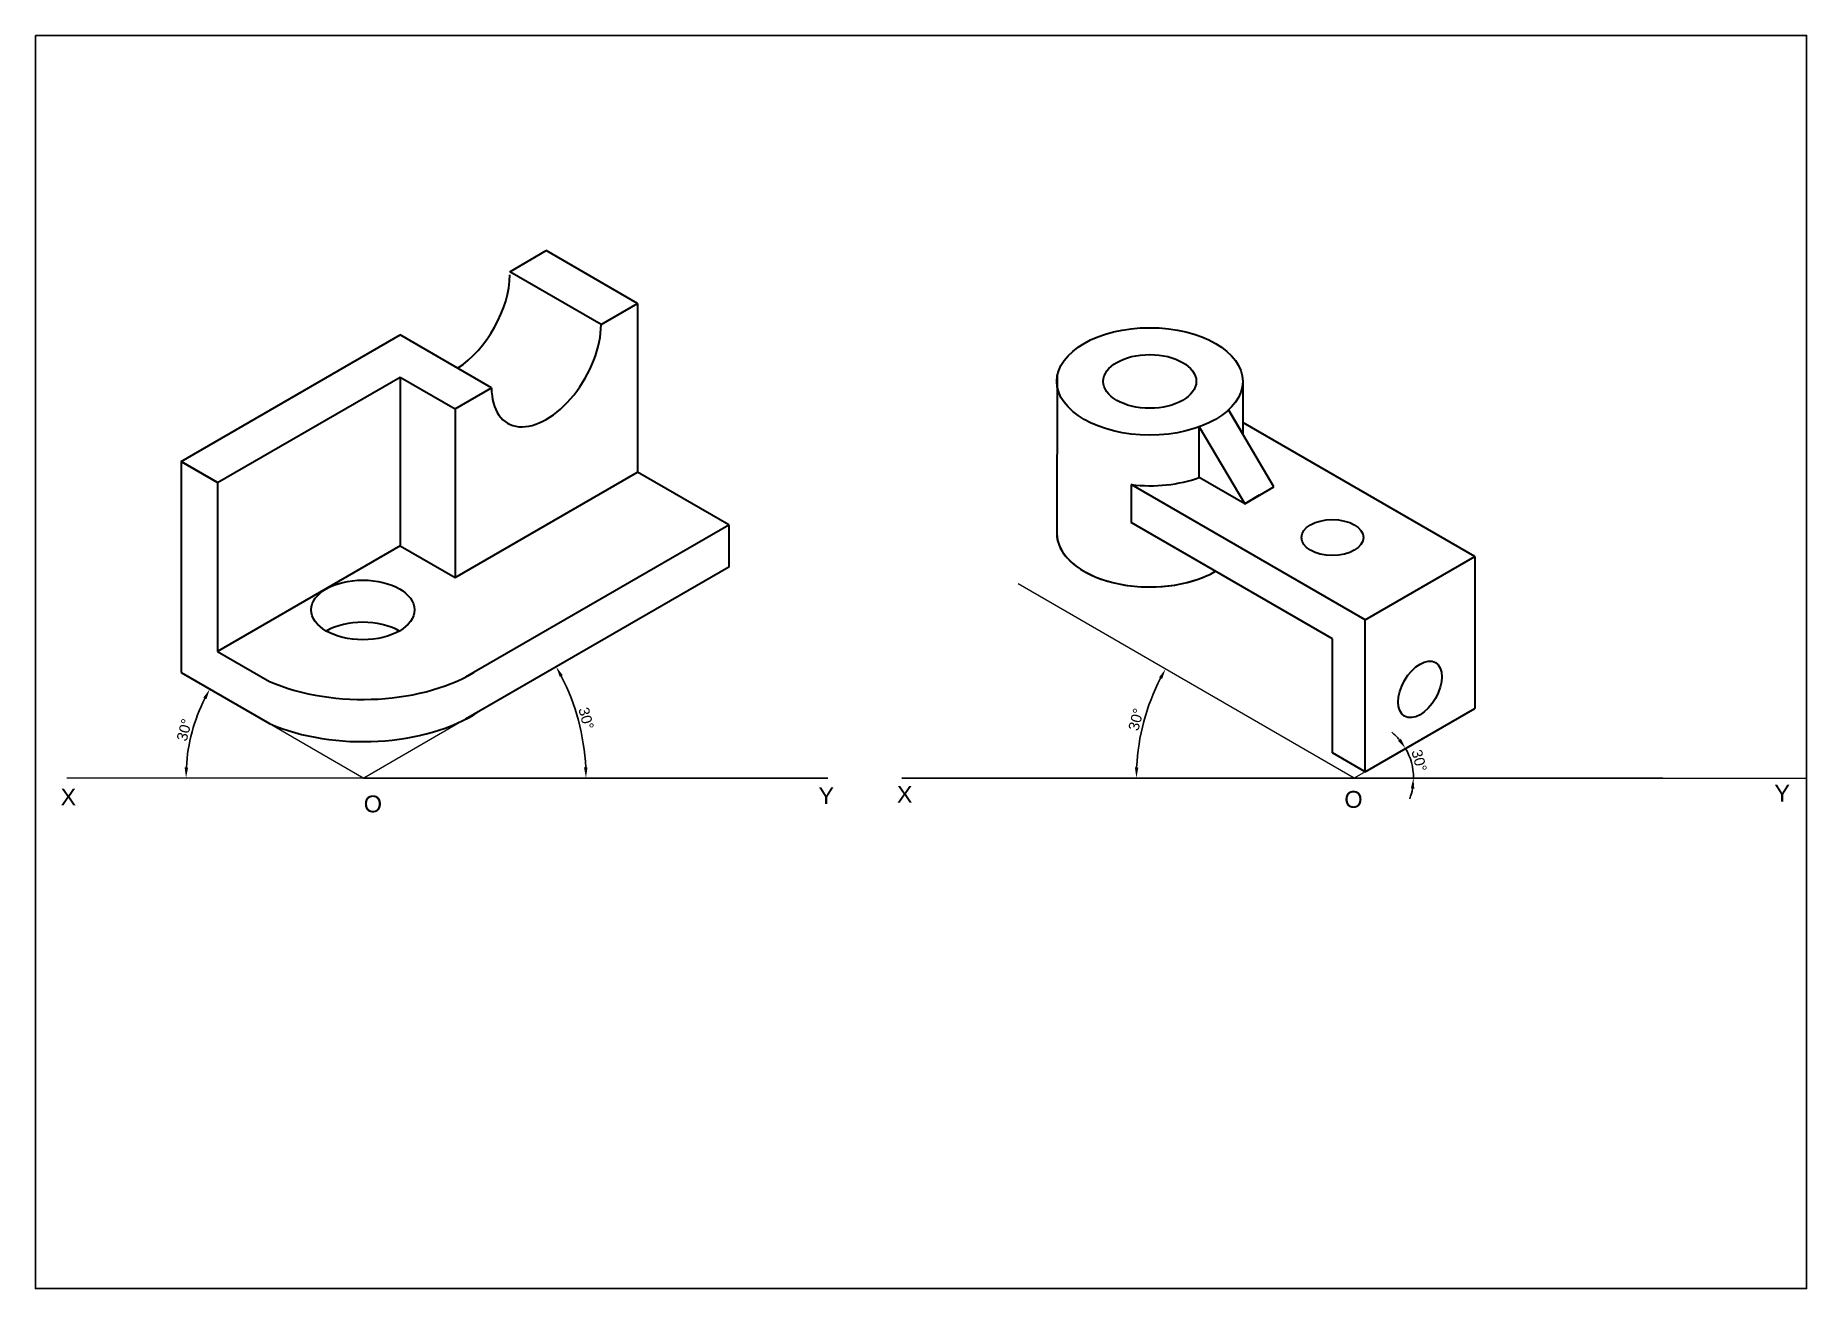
# Model space of a CAD drawing. Header units: millimetres. Extents: x 1615 to 2035, y 2010 to 2307.
import ezdxf

# ---------------------------------------------------------------- set-up
doc = ezdxf.new("R2010")
doc.units = ezdxf.units.MM
doc.styles.get("Standard").update_dxf_attribs({"font": 'arial.ttf'})
doc.dimstyles.new('ISO-25', dxfattribs={"dimtxt": 2.5, "dimasz": 2.5, "dimexe": 1.25, "dimexo": 0.625, "dimtad": 1, "dimtxsty": 'Standard', "dimcen": 2.5, "dimadec": 0, "dimazin": 0, "dimtfac": 1, "dimtmove": 0, "dimatfit": 3, "dimfxl": 1, "dimarcsym": 0})

# ---------------------------------------------------------------- blocks, each defined once
blk = doc.blocks.new('*D6')
at = {"color": 0, "lineweight": -2, "transparency": 16777216}
blk.add_line((1717.22, 2145.69), (1739.23, 2158.4), dxfattribs=at)
blk.add_arc((1692.5, 2131.42), 52.71, 2.7177, 27.2823, dxfattribs=at)
at = {"color": 0, "lineweight": 9, "transparency": 16777216}
for points in [[(1738.98, 2155.38), (1739.71, 2155.78), (1738.15, 2157.77)], [(1745.57, 2133.92), (1744.74, 2133.91), (1745.21, 2131.42)]]:
    blk.add_solid(points, dxfattribs=at)
at = {"layer": 'Defpoints', "color": 0, "lineweight": 9, "transparency": 16777216}
for p in [(1716.68, 2145.37), (1744.41, 2140.57), (1622.12, 2131.42), (1692.5, 2131.42), (1802.53, 2131.42)]:
    blk.add_point(p, dxfattribs=at)
at = {"color": 0, "lineweight": 9, "transparency": 16777216, "insert": (1745.25, 2145.55), "char_height": 2.5, "attachment_point": 5, "rotation": 285}
blk.add_mtext('30°', dxfattribs=at)
blk = doc.blocks.new('*D7')
at = {"color": 0, "lineweight": -2, "transparency": 16777216}
blk.add_line((1669.62, 2144.62), (1654.93, 2153.11), dxfattribs=at)
blk.add_arc((1692.5, 2131.42), 42.13, 153.4003, 176.5997, dxfattribs=at)
at = {"color": 0, "lineweight": 9, "transparency": 16777216}
for points in [[(1654.46, 2150.48), (1655.2, 2150.08), (1656.01, 2152.48)], [(1650.86, 2133.9), (1650.03, 2133.93), (1650.37, 2131.42)]]:
    blk.add_solid(points, dxfattribs=at)
at = {"layer": 'Defpoints', "color": 0, "lineweight": 9, "transparency": 16777216}
for p in [(1652.91, 2145.83), (1670.17, 2144.31), (1622.12, 2131.42), (1692.5, 2131.42), (1802.53, 2131.42)]:
    blk.add_point(p, dxfattribs=at)
at = {"color": 0, "lineweight": 9, "transparency": 16777216, "insert": (1649.97, 2142.81), "char_height": 2.5, "attachment_point": 5, "rotation": 75}
blk.add_mtext('30°', dxfattribs=at)
blk = doc.blocks.new('*D12')
at = {"color": 0, "lineweight": -2, "transparency": 16777216}
for start, end in [(40.2185, 50.437), (360, 30), (339.563, 349.7815)]:
    blk.add_arc((1927.4, 2131.42), 14.04, start, end, dxfattribs=at)
at = {"color": 0, "lineweight": 9, "transparency": 16777216}
for points in [[(1938.46, 2140.72), (1937.78, 2140.24), (1939.55, 2138.43)], [(1940.8, 2128.96), (1941.63, 2128.89), (1941.43, 2131.42)]]:
    blk.add_solid(points, dxfattribs=at)
at = {"layer": 'Defpoints', "color": 0, "lineweight": 9, "transparency": 16777216}
for p in [(1955.98, 2147.92), (1941.22, 2133.85), (1820.14, 2131.42), (1927.4, 2131.42), (2000.55, 2131.42)]:
    blk.add_point(p, dxfattribs=at)
at = {"color": 0, "lineweight": 9, "transparency": 16777216, "insert": (1942.79, 2135.54), "char_height": 2.5, "attachment_point": 5, "rotation": 285}
blk.add_mtext('30°', dxfattribs=at)
blk = doc.blocks.new('*D13')
at = {"color": 0, "lineweight": -2, "transparency": 16777216}
blk.add_arc((1927.4, 2131.42), 51.67, 152.7724, 177.2276, dxfattribs=at)
at = {"color": 0, "lineweight": 9, "transparency": 16777216}
for points in [[(1881.09, 2155.26), (1881.82, 2154.86), (1882.65, 2157.25)], [(1876.2, 2133.9), (1875.37, 2133.93), (1875.73, 2131.42)]]:
    blk.add_solid(points, dxfattribs=at)
at = {"layer": 'Defpoints', "color": 0, "lineweight": 9, "transparency": 16777216}
for p in [(1847.72, 2177.42), (1878.84, 2149.09), (1820.14, 2131.42), (1927.4, 2131.42), (2000.55, 2131.42)]:
    blk.add_point(p, dxfattribs=at)
at = {"color": 0, "lineweight": 9, "transparency": 16777216, "insert": (1875.65, 2145.28), "char_height": 2.5, "attachment_point": 5, "rotation": 75}
blk.add_mtext('30°', dxfattribs=at)

msp = doc.modelspace()

# ---------------------------------------------------------------- linework, layer by layer
at = {"lineweight": 30}
for p, q in [((1727.142, 2251.416), (1735.802, 2256.416)), ((1757.453, 2243.916), (1735.802, 2256.416)), ((1748.792, 2238.916), (1727.142, 2251.416)), ((1748.792, 2238.916), (1757.453, 2243.916)), ((1757.453, 2243.916), (1757.453, 2203.916)), ((1649.2, 2206.416), (1701.161, 2236.416)), ((1722.812, 2223.916), (1701.161, 2236.416)), ((1657.86, 2201.416), (1701.161, 2226.416)), ((1701.161, 2226.416), (1714.151, 2218.916)), ((1701.161, 2226.416), (1701.161, 2186.416)), ((1856.983, 2226.786), (1856.855, 2189.416)), ((1714.151, 2218.916), (1722.812, 2223.916)), ((1900.946, 2225.416), (1900.946, 2212.923)), ((1714.151, 2218.916), (1714.151, 2193.916)), ((1897.564, 2218.641), (1900.946, 2212.923)), ((1908.346, 2200.416), (1897.564, 2218.641)), ((1890.635, 2202.641), (1890.635, 2214.641)), ((1890.635, 2214.641), (1901.417, 2196.416)), ((1955.977, 2183.916), (1900.946, 2215.688)), ((1649.2, 2206.416), (1649.2, 2156.416)), ((1657.86, 2201.416), (1649.2, 2206.416)), ((1649.2, 2206.416), (1657.86, 2201.416)), ((1657.86, 2201.416), (1657.86, 2161.416)), ((1714.151, 2178.917), (1757.453, 2203.916)), ((1779.103, 2191.416), (1757.453, 2203.916)), ((1929.996, 2168.916), (1874.527, 2200.941)), ((1874.527, 2200.941), (1874.527, 2191.941)), ((1901.417, 2196.416), (1890.635, 2202.641)), ((1901.417, 2196.416), (1908.346, 2200.416)), ((1904.882, 2198.416), (1901.417, 2196.416)), ((1904.882, 2198.416), (1908.346, 2200.416)), ((1904.882, 2198.416), (1908.346, 2200.416)), ((1714.151, 2193.916), (1714.151, 2178.917)), ((1716.679, 2155.375), (1779.103, 2191.416)), ((1779.103, 2191.416), (1779.103, 2181.416)), ((1922.202, 2164.416), (1874.527, 2191.941)), ((1701.161, 2186.416), (1657.86, 2161.416)), ((1701.161, 2186.416), (1714.151, 2178.917)), ((1779.103, 2181.416), (1716.679, 2145.375)), ((1929.996, 2168.916), (1955.977, 2183.916)), ((1955.977, 2183.916), (1955.977, 2147.916)), ((1929.996, 2132.916), (1929.996, 2168.916)), ((1922.202, 2137.416), (1922.202, 2164.416)), ((1657.86, 2161.416), (1670.166, 2154.311)), ((1649.2, 2156.416), (1670.166, 2144.311)), ((1929.996, 2132.916), (1955.977, 2147.916)), ((1929.996, 2132.916), (1922.202, 2137.416))]:
    msp.add_line(p, q, dxfattribs=at)
at = {"lineweight": 9}
for p, q in [((1927.398, 2131.416), (1847.724, 2177.416)), ((1955.977, 2147.916), (1927.398, 2131.416)), ((1670.166, 2144.311), (1692.501, 2131.416)), ((1716.679, 2145.375), (1692.501, 2131.416)), ((1802.527, 2131.416), (1622.119, 2131.416)), ((1692.501, 2131.416), (1802.527, 2131.416)), ((1820.142, 2131.416), (2034.655, 2131.416)), ((2000.55, 2131.416), (1820.142, 2131.416))]:
    msp.add_line(p, q, dxfattribs=at)
msp.add_lwpolyline([(1614.655, 2307.411), (2034.655, 2307.411), (2034.655, 2010.411), (1614.655, 2010.411)], close=True)
at = {"lineweight": 30}
for centre, major_axis, start_param, end_param in [((1714.151, 2243.186), (-9.186, -15.91), 7.1161051, 8.6393798), ((1735.802, 2231.416), (-9.186, -15.91), 5.4977871, 8.6393798), ((1878.901, 2213.416), (-22.045, 0), 1.3710837, 2.1321014), ((1878.901, 2213.416), (-22.045, 0), 7.654269, 8.4152867), ((1878.901, 2189.416), (-22.045, 0), 6.2792265, 8.6393798), ((1878.901, 2189.416), (-22.045, 0), 6.2792265, 8.4719317), ((1692.296, 2161.254), (-12.247, 0), 3.9269908, 5.4977871), ((1692.296, 2171.254), (-36.756, 0), 7.2078665, 8.6994612), ((1692.296, 2161.254), (-36.756, 0), 7.2078665, 8.6994612)]:
    msp.add_ellipse(centre, major_axis=major_axis, ratio=0.5773503, start_param=start_param, end_param=end_param, dxfattribs=at)
for centre, major_axis in [((1878.901, 2225.416), (-22.045, 0)), ((1878.901, 2225.416), (-11.023, 0)), ((1922.202, 2188.416), (-7.348, 0)), ((1692.296, 2171.254), (-12.247, 0)), ((1942.987, 2152.416), (-3.674, -6.364))]:
    msp.add_ellipse(centre, major_axis=major_axis, ratio=0.5773503, dxfattribs=at)

# ---------------------------------------------------------------- texts
at = {"lineweight": 9, "char_height": 4, "attachment_point": 1}
for s, insert in [('X', (1818.923, 2129.535)), ('Y', (2027.004, 2129.825)), ('X', (1620.6, 2128.905)), ('O', (1692.501, 2127.277)), ('Y', (1800.32, 2129.22)), ('O', (1925.038, 2128.351))]:
    msp.add_mtext_dynamic_manual_height_columns(s, width=32.42629, gutter_width=12.5, heights=[0], dxfattribs=dict(at, insert=insert))

# ---------------------------------------------------------------- dimensions: what is measured, and where the dimension line sits
at = {"lineweight": 9}
for base, line1, line2, picture, middle in [((1878.843, 2149.088), ((2000.55, 2131.416), (1820.142, 2131.416)), ((1927.398, 2131.416), (1847.724, 2177.416)), '*D13', (1875.65, 2145.282)), ((1744.41, 2140.569), ((1716.679, 2145.375), (1692.501, 2131.416)), ((1802.527, 2131.416), (1622.119, 2131.416)), '*D6', (1745.252, 2145.55)), ((1652.91, 2145.826), ((1670.166, 2144.311), (1692.501, 2131.416)), ((1802.527, 2131.416), (1622.119, 2131.416)), '*D7', (1649.967, 2142.812)), ((1941.221, 2133.853), ((1955.977, 2147.916), (1927.398, 2131.416)), ((2000.55, 2131.416), (1820.142, 2131.416)), '*D12', (1942.794, 2135.541))]:
    dim = msp.add_angular_dim_2l(base=base, line1=line1, line2=line2, dimstyle='ISO-25', dxfattribs=at)
    dim.commit()
    dim.dimension.update_dxf_attribs({"geometry": picture, "text_midpoint": middle})

doc.saveas('drawing.dxf')
